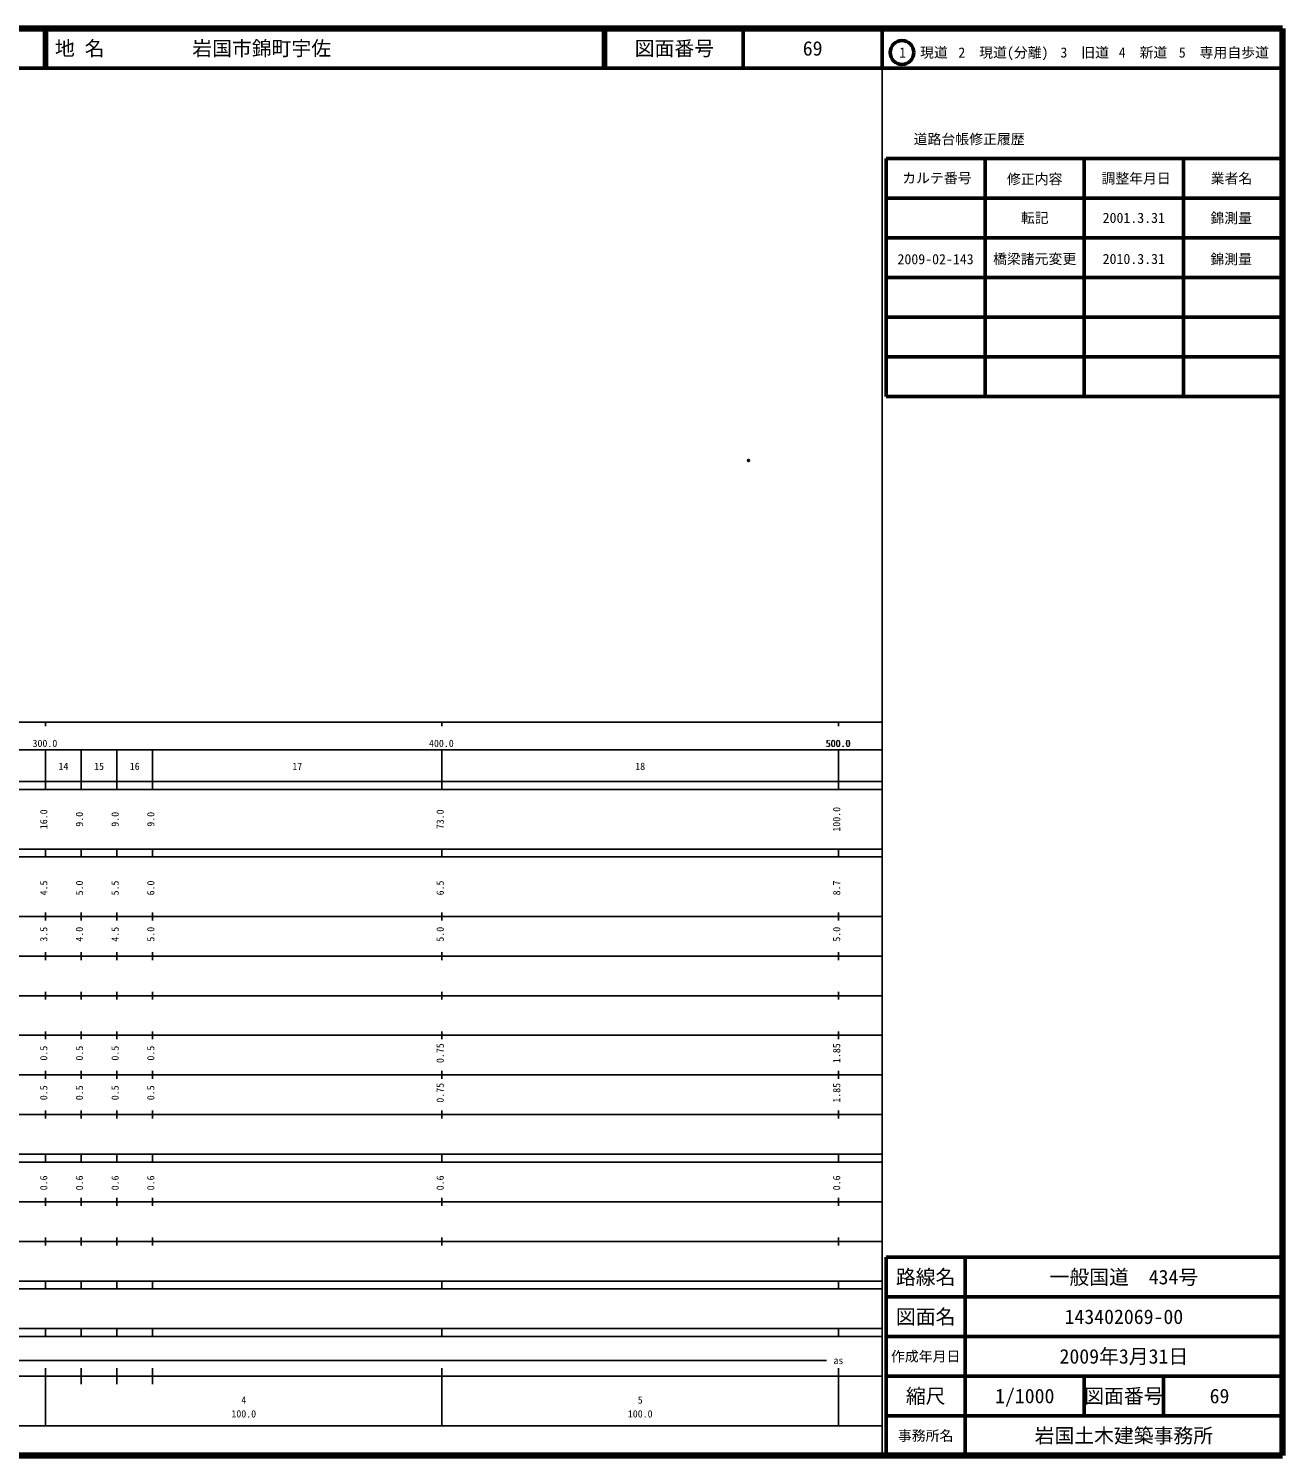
# Model space of a CAD drawing. Units: millimetres on the paper. Extents: x 40 to 680, y 20 to 380.
# Drawn here: x 363.7 to 680, y 20 to 380 of the extents above; entities that cross this region are included whole.
import ezdxf
from ezdxf.enums import TextEntityAlignment as Align

# ---------------------------------------------------------------- set-up
doc = ezdxf.new("R2010")
doc.units = ezdxf.units.MM
doc.header["$PDMODE"] = 32
doc.header["$PDSIZE"] = 0.5
doc.layers.add('M-OTRS', color=6, linetype='Continuous')
doc.layers.add('M-TTL-TXT', color=7, linetype='Continuous')
for name, color, linetype, lineweight in [('M-TTL', 2, 'Continuous', 140), ('M-TTL-BAND', 7, 'Continuous', 25), ('M-TTL-FRAM', 2, 'Continuous', 50), ('M-TTL-LINE', 7, 'Continuous', 50)]:
    doc.layers.add(name, color=color, linetype=linetype, lineweight=lineweight)
doc.styles.add('ＭＳ ゴシック', font='')
doc.styles.get('ＭＳ ゴシック').set_extended_font_data('MS Gothic')

msp = doc.modelspace()

# ---------------------------------------------------------------- linework, layer by layer
at = {"layer": 'M-OTRS'}
msp.add_point((545.315, 271.033), dxfattribs=at)
at = {"layer": 'M-TTL'}
for p, q in [((680, 380), (40, 380)), ((680, 20), (680, 380)), ((40, 20), (680, 20))]:
    msp.add_line(p, q, dxfattribs=at)
at = {"layer": 'M-TTL-BAND'}
for p, q in [((579, 20), (579, 370)), ((40, 205), (579, 205)), ((368, 205), (368, 204)), ((468, 205), (468, 204)), ((568, 205), (568, 204)), ((68, 198), (579, 198)), ((368, 188), (368, 198)), ((377, 188), (377, 198)), ((386, 188), (386, 198)), ((395, 188), (395, 198)), ((468, 188), (468, 198)), ((568, 188), (568, 198)), ((40, 190), (579, 190)), ((40, 188), (579, 188)), ((40, 173), (579, 173)), ((368, 171), (368, 173)), ((377, 171), (377, 173)), ((386, 171), (386, 173)), ((395, 171), (395, 173)), ((468, 171), (468, 173)), ((568, 171), (568, 173)), ((40, 171), (579, 171)), ((40, 156), (579, 156)), ((368, 155), (368, 157)), ((377, 155), (377, 157)), ((386, 155), (386, 157)), ((395, 155), (395, 157)), ((468, 155), (468, 157)), ((568, 155), (568, 157)), ((46, 146), (579, 146)), ((368, 145), (368, 147)), ((377, 145), (377, 147)), ((386, 145), (386, 147)), ((395, 145), (395, 147)), ((468, 145), (468, 147)), ((568, 145), (568, 147)), ((368, 135), (368, 137)), ((377, 135), (377, 137)), ((386, 135), (386, 137)), ((395, 135), (395, 137)), ((468, 135), (468, 137)), ((568, 135), (568, 137)), ((52, 136), (579, 136)), ((46, 126), (579, 126)), ((368, 125), (368, 127)), ((377, 125), (377, 127)), ((386, 125), (386, 127)), ((395, 125), (395, 127)), ((468, 125), (468, 127)), ((568, 125), (568, 127)), ((52, 116), (579, 116)), ((368, 115), (368, 117)), ((377, 115), (377, 117)), ((386, 115), (386, 117)), ((395, 115), (395, 117)), ((468, 115), (468, 117)), ((568, 115), (568, 117)), ((46, 106), (579, 106)), ((368, 105), (368, 107)), ((377, 105), (377, 107)), ((386, 105), (386, 107)), ((395, 105), (395, 107)), ((468, 105), (468, 107)), ((568, 105), (568, 107)), ((40, 96), (579, 96)), ((40, 94), (579, 94)), ((368, 94), (368, 96)), ((377, 94), (377, 96)), ((386, 94), (386, 96)), ((395, 94), (395, 96)), ((468, 94), (468, 96)), ((568, 94), (568, 96)), ((49, 84), (579, 84)), ((368, 83), (368, 85)), ((377, 83), (377, 85)), ((386, 83), (386, 85)), ((395, 83), (395, 85)), ((468, 83), (468, 85)), ((568, 83), (568, 85)), ((40, 74), (579, 74)), ((368, 73), (368, 75)), ((377, 73), (377, 75)), ((386, 73), (386, 75)), ((395, 73), (395, 75)), ((468, 73), (468, 75)), ((568, 73), (568, 75)), ((40, 64), (579, 64)), ((40, 62), (579, 62)), ((368, 62), (368, 64)), ((377, 62), (377, 64)), ((386, 62), (386, 64)), ((395, 62), (395, 64)), ((468, 62), (468, 64)), ((568, 62), (568, 64)), ((40, 52), (579, 52)), ((368, 50), (368, 52)), ((377, 50), (377, 52)), ((386, 50), (386, 52)), ((395, 50), (395, 52)), ((468, 50), (468, 52)), ((568, 50), (568, 52)), ((40, 50), (579, 50)), ((71, 44), (565, 44)), ((40, 40), (579, 40)), ((368, 27.5), (368, 42)), ((377, 38), (377, 42)), ((386, 38), (386, 42)), ((395, 38), (395, 42)), ((468, 27.5), (468, 42)), ((568, 27.5), (568, 42)), ((68, 27.5), (579, 27.5))]:
    msp.add_line(p, q, dxfattribs=at)
at = {"layer": 'M-TTL-FRAM'}
for p, q in [((580, 347.197), (580, 287.197)), ((580, 347.197), (680, 347.197)), ((580, 287.197), (680, 287.197)), ((680, 70), (580, 70)), ((580, 70), (580, 20))]:
    msp.add_line(p, q, dxfattribs=at)
at = {"layer": 'M-TTL-LINE'}
for p, q in [((367.75, 380), (367.75, 370)), ((368.25, 380), (368.25, 370)), ((508.747, 380), (508.747, 370)), ((509.247, 380), (509.247, 370)), ((543.997, 380), (543.997, 370)), ((579, 380), (579, 370)), ((40, 370), (680, 370)), ((605, 347.197), (605, 287.197)), ((630, 347.197), (630, 287.197)), ((655, 347.197), (655, 287.197)), ((580, 337.197), (680, 337.197)), ((580, 327.197), (680, 327.197)), ((580, 317.197), (680, 317.197)), ((580, 307.197), (680, 307.197)), ((580, 297.197), (680, 297.197)), ((600, 70), (600, 20)), ((680, 60), (580, 60)), ((680, 50), (580, 50)), ((680, 40), (580, 40)), ((630, 40), (630, 30)), ((650, 40), (650, 30)), ((680, 30), (580, 30))]:
    msp.add_line(p, q, dxfattribs=at)
msp.add_circle((584.031, 373.958), 3, dxfattribs=at)

# ---------------------------------------------------------------- texts
at = {"layer": 'M-TTL-BAND', "style": 'ＭＳ ゴシック'}
for s, p in [('300.0', (367.844, 198.195)), ('400.0', (467.844, 198.195)), ('500.0', (567.844, 198.195)), ('500.0', (568, 198.195)), ('14', (372.5, 192.405)), ('15', (381.5, 192.405)), ('16', (390.5, 192.405)), ('17', (431.5, 192.405)), ('18', (518, 192.405)), ('as', (568, 42.5)), ('4', (418, 32.523)), ('5', (518, 32.523)), ('100.0', (418, 29.033)), ('100.0', (518, 29.033))]:
    msp.add_text(s, height=1.833, dxfattribs=at).set_placement(p, align=Align.BOTTOM_CENTER)
for s, p in [('16.0', (369, 180.5)), ('9.0', (378, 180.5)), ('9.0', (387, 180.5)), ('9.0', (396, 180.5)), ('73.0', (469, 180.5)), ('100.0', (569, 180.5)), ('4.5', (369, 163.174)), ('5.0', (378, 163.174)), ('5.5', (387, 163.174)), ('6.0', (396, 163.174)), ('6.5', (469, 163.174)), ('8.7', (569, 163.174)), ('3.5', (369, 151.5)), ('4.0', (378, 151.5)), ('4.5', (387, 151.5)), ('5.0', (396, 151.5)), ('5.0', (469, 151.5)), ('5.0', (569, 151.5)), ('0.5', (369, 121.5)), ('0.5', (378, 121.5)), ('0.5', (387, 121.5)), ('0.5', (396, 121.5)), ('0.75', (469, 121.5)), ('1.85', (569, 121.5)), ('0.5', (369, 111.5)), ('0.5', (378, 111.5)), ('0.5', (387, 111.5)), ('0.5', (396, 111.5)), ('0.75', (469, 111.5)), ('1.85', (569, 111.5)), ('0.6', (369, 88.764)), ('0.6', (378, 88.764)), ('0.6', (387, 88.764)), ('0.6', (396, 88.764)), ('0.6', (469, 88.764)), ('0.6', (569, 88.764))]:
    msp.add_text(s, height=1.833, rotation=90, dxfattribs=at).set_placement(p, align=Align.BOTTOM_CENTER)
at = {"layer": 'M-TTL-TXT', "style": 'ＭＳ ゴシック'}
for s, p in [('地 名', (370.38, 375)), ('岩国市錦町宇佐', (405.024, 375))]:
    msp.add_text(s, height=3.666, dxfattribs=at).set_placement(p, align=Align.MIDDLE_LEFT)
for s, height, p in [('図面番号', 3.666, (526.622, 375)), ('69', 3.666, (561.497, 375)), ('1\u3000現道', 2.566, (589.448, 373.958)), ('2\u3000現道(分離)', 2.566, (609.619, 373.958)), ('3\u3000旧道', 2.566, (630.121, 373.958)), ('4\u3000新道', 2.566, (644.824, 373.958)), ('5\u3000専用自歩道', 2.566, (665.228, 373.958)), ('道路台帳修正履歴', 2.566, (600.968, 352.113)), ('カルテ番号', 2.566, (592.839, 342.277)), ('修正内容', 2.566, (617.509, 342.023)), ('調整年月日', 2.566, (643.089, 342.197)), ('業者名', 2.566, (667.134, 342.197)), ('転記', 2.566, (617.5, 332.245)), ('2001.3.31', 2.566, (642.5, 332.245)), ('錦測量', 2.566, (667.077, 332.189)), ('2009-02-143', 2.566, (592.5, 321.819)), ('橋梁諸元変更', 2.566, (617.5, 321.876)), ('2010.3.31', 2.566, (642.5, 321.876)), ('錦測量', 2.566, (667.077, 321.819)), ('路線名', 3.666, (590, 65)), ('路線名', 3.666, (590, 65)), ('一般国道\u3000434号', 3.666, (640, 65)), ('図面名', 3.666, (590, 55)), ('図面名', 3.666, (590, 55)), ('143402069-00', 3.666, (640, 55)), ('2009年3月31日', 3.666, (640, 45)), ('作成年月日', 2.566, (590, 45)), ('作成年月日', 2.566, (590, 45)), ('縮尺', 3.666, (590, 35)), ('縮尺', 3.666, (590, 35)), ('1/1000', 3.666, (615, 35)), ('図面番号', 3.666, (640, 35)), ('図面番号', 3.666, (640, 35)), ('69', 3.666, (664.125, 35)), ('事務所名', 2.566, (590, 25)), ('事務所名', 2.566, (590, 25)), ('岩国土木建築事務所', 3.666, (640, 25))]:
    msp.add_text(s, height=height, dxfattribs=at).set_placement(p, align=Align.MIDDLE_CENTER)

doc.saveas('drawing.dxf')
